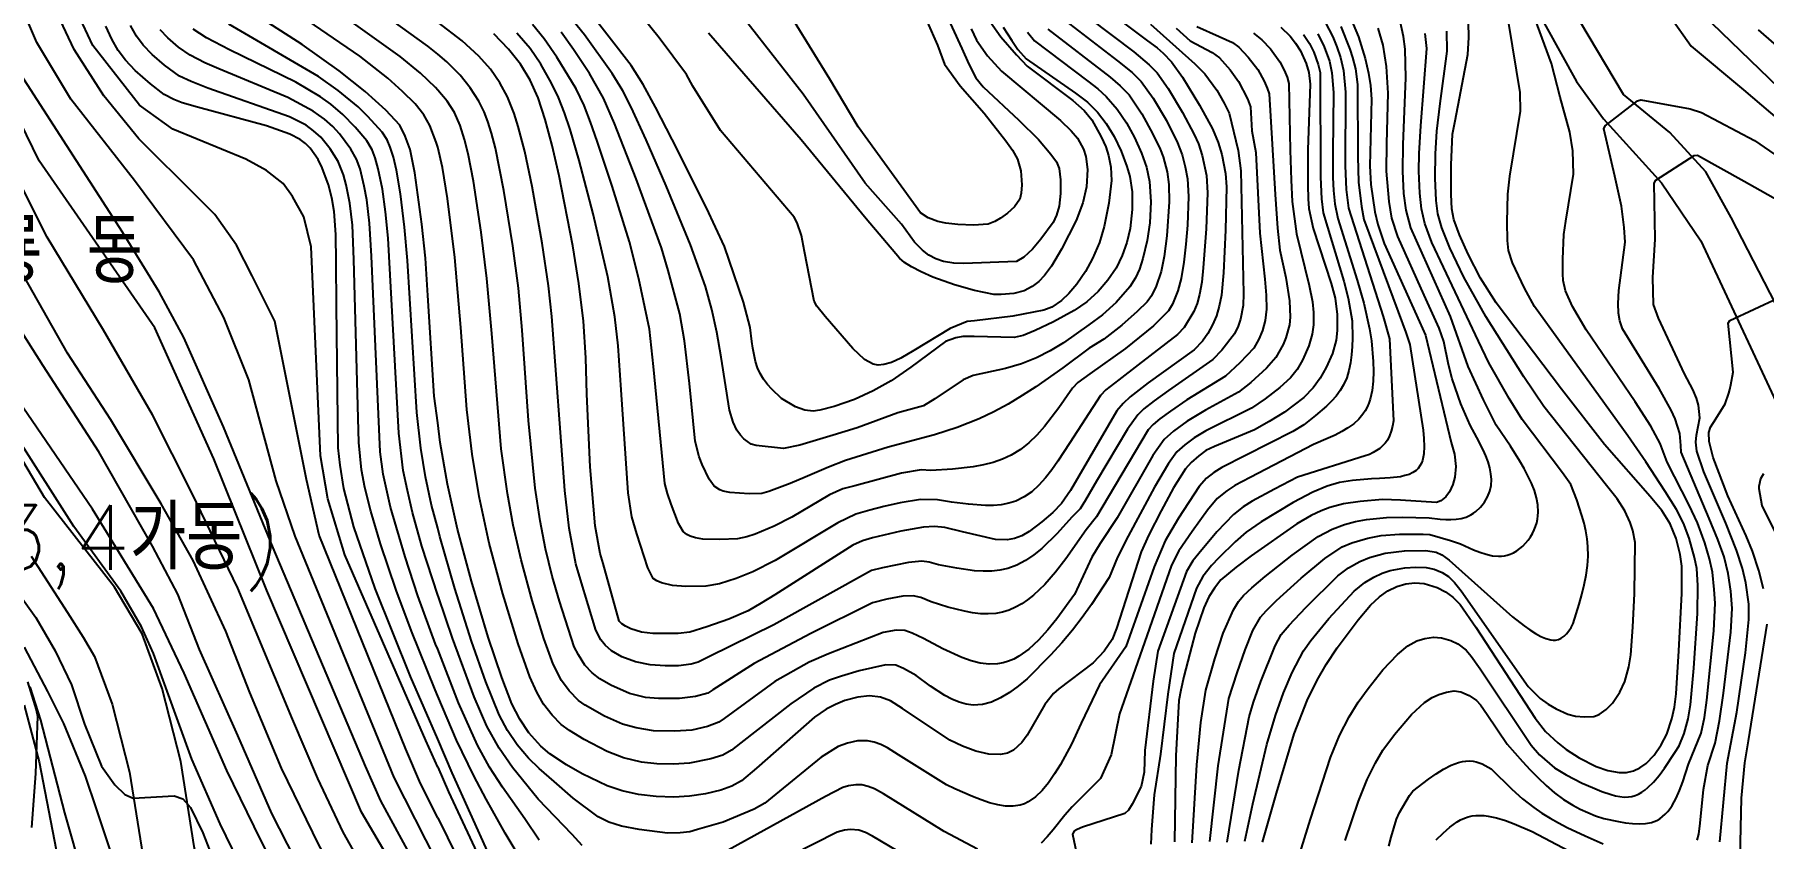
# Model space of a CAD drawing. Header units: feet. Extents: x 197796 to 199821, y 552499 to 555392.
# Drawn here: x 199066.7 to 199281.3, y 553771.7 to 553871.5 of the extents above; entities that cross this region are included whole.
import ezdxf

# ---------------------------------------------------------------- set-up
doc = ezdxf.new("R2010")
doc.units = ezdxf.units.FT
doc.header["$MEASUREMENT"] = 0
for name, color, linetype in [('AAC001', 7, 'CONTINUOUS'), ('ADA085', 1, 'CONTINUOUS'), ('CAA001', 7, 'CONTINUOUS'), ('CAA002', 30, 'CONTINUOUS'), ('ZC251', 7, 'CONTINUOUS'), ('ZC252', 7, 'CONTINUOUS')]:
    doc.layers.add(name, color=color, linetype=linetype)
doc.styles.add('NGSW', font='ROMANS.shx', dxfattribs={"bigfont": 'NGSW.shx'})

msp = doc.modelspace()

# ---------------------------------------------------------------- linework, layer by layer
at = {"layer": 'AAC001', "color": 255, "flags": 128}
msp.add_lwpolyline([(199065.78, 553791.1), (199066.87, 553787.63), (199067.03, 553786.84), (199066.77, 553779.7), (199066.27, 553773.02)], dxfattribs=at)
at = {"layer": 'ADA085', "color": 255}
for points in [[(199268.53, 553938.13), (199268.4, 553937.21), (199268.31, 553934.31), (199268.92, 553927.74), (199270.6, 553920.85), (199271.97, 553917.52), (199275.87, 553911.96), (199276.45, 553906.8), (199275.83, 553905.89), (199273.45, 553903.73), (199262.59, 553897.14), (199252.84, 553890.99), (199251.46, 553889.9), (199249.77, 553888.08), (199249.22, 553886.74), (199249.1, 553884.38), (199249.43, 553881.91), (199250.32, 553879.87), (199258.15, 553865.67), (199261.5, 553861.05), (199268.68, 553853.09), (199273.57, 553845.88), (199284.73, 553822.05)], [(199289.06, 553826.06), (199277.33, 553848.78), (199274.18, 553854.46), (199269.73, 553859.36), (199263.96, 553864.09), (199258.57, 553873.18)]]:
    msp.add_lwpolyline(points, dxfattribs=at)
at = {"layer": 'ADA085', "color": 255, "flags": 128}
for points in [[(199103.29, 553693.57), (199098.84, 553710.23), (199090.75, 553747.94), (199086.49, 553770.65), (199084.83, 553781.19), (199082.51, 553790.27), (199080.03, 553797.06), (199076.6, 553802.87), (199067.89, 553814), (199063.7, 553821.07)], [(199066.22, 553806.7), (199070.76, 553799.71), (199072.71, 553796.66), (199074.12, 553794.27), (199076.29, 553788.34), (199078.46, 553779.88), (199080.09, 553769.55), (199084.36, 553746.75), (199085.97, 553739.24), (199092.51, 553708.71), (199096.57, 553693.57)]]:
    msp.add_lwpolyline(points, dxfattribs=at)
at = {"layer": 'CAA001', "color": 255, "flags": 128}
for points, elevation in [([(199116.74, 553823.3), (199116.27, 553826.6), (199115.5, 553839.1), (199115.19, 553843.72), (199114.76, 553847.96), (199113.87, 553854.34), (199113.29, 553857.23), (199112.7, 553858.9), (199112, 553860.28), (199110.28, 553862.12), (199107.73, 553864.43), (199104.5, 553867.01), (199099.89, 553870.28), (199091.02, 553875.98)], 65), ([(199116.73, 553784), (199113.35, 553791.78), (199108.97, 553802.71), (199106.31, 553810.36), (199105.07, 553815.11), (199104.6, 553818.03), (199104.37, 553820.17), (199104.16, 553837.87), (199104.13, 553843.26), (199104.08, 553846.67), (199103.88, 553849.53), (199103.58, 553851.24), (199103.17, 553852.86), (199102.39, 553854.96), (199101.87, 553855.98), (199100.89, 553857.4), (199100.31, 553857.98), (199099.64, 553858.49), (199098.35, 553859.16), (199095.47, 553860.16), (199086.9, 553862.48), (199085.01, 553863.05), (199083.94, 553863.46), (199082.76, 553864.09), (199081.05, 553865.38), (199079.16, 553867.07), (199077.95, 553868.34), (199077.05, 553869.55), (199076.24, 553870.94), (199075.52, 553872.57)], 60), ([(199116.73, 553758.75), (199107.24, 553774.93), (199095.5, 553802.45), (199088.93, 553818.81), (199081.59, 553835.09), (199067.25, 553855.82), (199063.34, 553863.84)], 55), ([(199116.73, 553729.88), (199115.22, 553731.87), (199110.66, 553738.71), (199100.39, 553753.54), (199094.22, 553764.19), (199089.73, 553773.48), (199086.2, 553781.5), (199081.45, 553794.61), (199079.95, 553797.92), (199077.37, 553802.38), (199071.53, 553810.4), (199057.73, 553832.06)], 50)]:
    msp.add_lwpolyline(points, dxfattribs=dict(at, elevation=elevation))
at = {"layer": 'CAA001', "color": 255}
for points, elevation in [([(199198.51, 553875.49), (199204.88, 553870.75), (199206.06, 553869.86), (199206.82, 553869.22), (199207.86, 553868.15), (199209.21, 553866.23), (199211.32, 553862.75), (199212.94, 553859.8), (199213.65, 553858.12), (199214.11, 553856.61), (199214.55, 553854.24), (199214.69, 553852.6), (199214.56, 553847.2), (199214.29, 553841.92), (199214.05, 553839.16), (199213.78, 553837.79), (199213.42, 553836.58), (199212.94, 553835.45), (199212.37, 553834.4), (199211.69, 553833.42), (199210.67, 553832.37), (199204.96, 553828.25), (199202.7, 553826.53), (199201.84, 553825.7), (199201.06, 553824.78), (199195.32, 553814.88), (199194.17, 553813.26), (199193.12, 553812.15), (199191.75, 553810.97), (199190.15, 553809.79), (199189.24, 553809.25), (199188.35, 553808.9), (199187.44, 553808.74), (199185.99, 553808.8), (199181.88, 553809.76), (199179.7, 553810.28), (199178.41, 553810.42), (199177.04, 553810.33), (199174.23, 553809.81), (199170.73, 553809.01), (199169.47, 553808.63), (199168.26, 553808.07), (199158.59, 553801.93), (199156.91, 553800.86), (199155.26, 553799.92), (199152.88, 553798.9), (199150.15, 553797.94), (199148.03, 553797.28), (199146.59, 553797.09), (199143.42, 553797.12), (199142.02, 553797.29), (199140.69, 553797.71), (199140.03, 553798.01), (199139.58, 553798.3), (199139.27, 553798.65), (199137.27, 553805.8), (199136.89, 553807.06), (199136.29, 553810.47), (199135.64, 553817.81), (199135.25, 553826.83), (199135.1, 553831.34), (199134.81, 553835.92), (199134.26, 553840.59), (199133.51, 553845.26), (199131.8, 553853.95), (199130.94, 553857.73), (199130.07, 553860.98), (199129.18, 553863.65), (199128.19, 553865.87), (199127, 553867.84), (199125.52, 553869.72), (199123.68, 553871.6)], 70), ([(199186.94, 553872.44), (199188, 553870.79), (199188.78, 553869.67), (199189.8, 553868.51), (199195.91, 553864.25), (199197.41, 553863.14), (199198.64, 553861.88), (199199.73, 553860.46), (199200.73, 553858.85), (199201.61, 553857.05), (199202.31, 553855.14), (199202.66, 553853.87), (199202.97, 553851.99), (199202.96, 553849.78), (199202.7, 553847.44), (199202.3, 553845.7), (199201.73, 553844.08), (199200.96, 553842.5), (199199.95, 553840.99), (199198.72, 553839.58), (199197.32, 553838.32), (199195.76, 553837.24), (199193.2, 553835.85), (199190.93, 553834.75), (199189.42, 553834.15), (199188.29, 553833.9), (199183.33, 553833.99), (199181.95, 553833.99), (199181.07, 553833.85), (199179.79, 553833.38), (199175.46, 553830.2), (199173.02, 553828.52), (199170.81, 553827.26), (199168.47, 553826.18), (199165.97, 553825.32), (199164.17, 553824.85), (199163.35, 553824.75), (199162.31, 553824.84), (199161.17, 553825.29), (199159.41, 553826.29), (199158.21, 553827.45), (199157.66, 553828.06), (199157.18, 553828.7), (199156.78, 553829.4), (199156.45, 553830.13), (199156.2, 553830.91), (199156, 553831.72), (199155.84, 553832.55), (199155.72, 553833.4), (199155.54, 553835.13), (199154.71, 553838.26), (199152.33, 553845.21), (199150.1, 553849.98), (199145.84, 553858.48), (199143.77, 553862.52), (199142.24, 553865.33), (199140.73, 553867.67), (199135, 553875.1)], 75), ([(199221.43, 553872.44), (199222.57, 553871.32), (199223.26, 553870.45), (199223.86, 553869.5), (199224.57, 553867.92), (199224.88, 553866.81), (199225.06, 553865.35), (199224.79, 553857.21), (199224.76, 553852.8), (199224.81, 553851.13), (199224.89, 553849.89), (199225.44, 553847.44), (199227.67, 553840.58), (199228.15, 553838.77), (199228.43, 553836.76), (199228.41, 553834.74), (199228.29, 553833.54), (199227.82, 553831.89), (199227.06, 553830.16), (199226.31, 553828.84), (199225.45, 553827.64), (199224.29, 553826.45), (199221.86, 553824.62), (199219.99, 553823.43), (199218.15, 553822.4), (199213.17, 553820.33), (199212.1, 553819.84), (199211.23, 553819.2), (199210.28, 553818.37), (199209.57, 553817.56), (199208.11, 553815.21), (199206.57, 553812.36), (199205.02, 553809.35), (199204.09, 553807.25), (199201, 553797.73), (199200.46, 553796.38), (199199.47, 553794.9), (199198.13, 553793.47), (199193.87, 553790.24), (199193.18, 553789.65), (199192.13, 553788.28), (199189.91, 553784.46), (199189.25, 553783.55), (199188.24, 553782.62), (199187.47, 553782.24), (199186.62, 553782.07), (199185.16, 553782.14), (199183.54, 553782.51), (199181.91, 553783.11), (199180.32, 553783.86), (199174.46, 553787.8), (199172.97, 553788.74), (199171.72, 553789.21), (199170.36, 553789.36), (199168.9, 553789.2), (199167.28, 553788.77), (199166.13, 553788.31), (199164.98, 553787.73), (199163.53, 553786.73), (199156.31, 553780.36), (199154.45, 553778.8), (199153.24, 553778.13), (199151.89, 553777.64), (199149.96, 553777.2), (199147.99, 553776.89), (199146.04, 553776.79), (199143.86, 553776.86), (199141.65, 553777.1), (199139.62, 553777.55), (199137.78, 553778.18), (199134.65, 553779.68), (199132.71, 553780.78), (199130.63, 553782.18), (199129.52, 553783.13), (199128.03, 553784.79), (199126.92, 553786.47), (199125.94, 553788.38), (199124.67, 553791.63), (199123.01, 553796.65), (199120.9, 553803.62), (199119.19, 553810.07), (199117.96, 553815.65), (199117.04, 553820.85), (199116.74, 553823.3)], 65), ([(199230.06, 553873.59), (199231.08, 553871.22), (199231.88, 553868.53), (199232.3, 553866.72), (199232.56, 553865.18), (199232.7, 553863.48), (199232.47, 553855.23), (199232.6, 553852.9), (199233.11, 553849.5), (199233.46, 553847.91), (199234.24, 553845.58), (199238.64, 553835.84), (199239.39, 553834.16), (199242.57, 553820.84), (199242.97, 553819.39), (199243.16, 553817.87), (199243.02, 553816.55), (199242.77, 553815.61), (199242.36, 553814.7), (199241.9, 553814.08), (199241.28, 553813.59), (199240.77, 553813.37), (199236.28, 553813.69), (199234.04, 553813.75), (199231.26, 553813.53), (199229.19, 553813.2), (199227.5, 553812.75), (199226.41, 553812.35), (199225.19, 553811.78), (199223.39, 553810.74), (199217.75, 553806.77), (199215.89, 553805.37), (199213.98, 553803.76), (199213.18, 553802.76), (199212.5, 553801.65), (199211.86, 553800.3), (199210.8, 553797.14), (199209.87, 553793.69), (199209.38, 553791.75), (199208.99, 553790.07), (199208.74, 553788.79), (199208.4, 553781.91), (199208.22, 553771.22)], 60), ([(199219.14, 553771.19), (199220.9, 553777.29), (199223.08, 553784.66), (199224.68, 553788.79), (199225.92, 553791.32), (199227.05, 553793.28), (199228.4, 553795.35), (199231.01, 553798.82), (199232.54, 553800.62), (199233.66, 553801.66), (199234.72, 553802.41), (199235.81, 553802.94), (199236.93, 553803.27), (199238.07, 553803.4), (199239.2, 553803.31), (199240.83, 553802.82), (199241.85, 553802.29), (199242.79, 553801.61), (199243.68, 553800.72), (199245.63, 553797.88), (199253, 553786.58), (199254.29, 553784.95), (199255.81, 553783.54), (199256.87, 553782.71), (199258.48, 553781.66), (199260.57, 553780.6), (199262.04, 553780.09), (199263.44, 553779.83), (199264.34, 553779.84), (199265.2, 553780.03), (199266.02, 553780.42), (199266.78, 553780.96), (199267.8, 553782.01), (199268.66, 553783.26), (199269.35, 553784.62), (199269.99, 553786.5), (199270.31, 553787.95), (199270.51, 553789.61), (199270.86, 553794.96), (199271.21, 553802.09), (199271.22, 553805.49), (199271.01, 553806.92), (199270.5, 553808.9), (199269.75, 553810.75), (199268.74, 553812.39), (199267.28, 553814.13), (199261.6, 553820.6), (199256.28, 553827.46), (199248.17, 553838.2), (199246.21, 553841.25), (199244.69, 553844.23), (199243.59, 553846.63), (199242.9, 553848.55), (199242.64, 553849.88), (199242.57, 553851.66), (199242.58, 553855.33), (199242.73, 553859.15), (199243.05, 553860.81), (199244.64, 553869.05), (199244.78, 553871.17), (199244.71, 553873.03)], 55), ([(199280.68, 553872.1), (199286.2, 553867.3)], 55), ([(199281.35, 553802.68), (199280.78, 553804.94), (199280, 553807.36), (199279.19, 553809.23), (199276.93, 553814.23), (199275.12, 553818.96), (199274.6, 553820.96), (199274.58, 553822.07), (199274.79, 553822.74), (199275.43, 553823.79), (199276.58, 553825.63), (199277.06, 553826.95), (199277.17, 553827.43), (199277.31, 553828.01), (199277.58, 553829.57), (199276.98, 553835.66), (199277.18, 553836.01), (199283.21, 553838.82)], 50), ([(199278.44, 553769.31), (199278.64, 553776.67), (199279.05, 553781.06), (199279.48, 553783.78), (199281.81, 553798.29)], 50), ([(199123.06, 553769.71), (199118.53, 553779.8), (199116.73, 553784)], 60)]:
    msp.add_lwpolyline(points, dxfattribs=dict(at, elevation=elevation))
at = {"layer": 'CAA002', "color": 255, "flags": 128}
for points, elevation in [([(199116.73, 553768.57), (199116.57, 553768.86), (199111.3, 553779.21), (199099.04, 553809.2), (199096.65, 553816.09), (199093.27, 553828.61), (199090.17, 553836.35), (199086.38, 553843.52), (199079.06, 553853.37), (199071.18, 553863.5), (199066.96, 553870.53), (199064.56, 553876.15), (199062.39, 553883.18), (199060.51, 553892.61), (199059.08, 553900.26), (199058.54, 553903.49), (199057.68, 553905.75), (199054.88, 553910.49), (199045.91, 553926.09), (199041.43, 553933.91), (199039.22, 553938.15)], 57), ([(199116.73, 553774.22), (199114.59, 553778.46), (199112.75, 553782.74), (199101.99, 553809.34), (199100.45, 553816.23), (199096.51, 553835.93), (199093.69, 553841.55), (199091.72, 553845.35), (199089.05, 553849.15), (199086.94, 553851.26), (199079.62, 553858.57), (199075.26, 553863.92), (199071.6, 553869.68), (199069.49, 553874.04), (199066.82, 553880.8), (199065.7, 553884.6), (199064.32, 553890.24), (199061.55, 553902.09), (199060.8, 553905.43), (199059.6, 553908.37), (199049.34, 553924.71), (199042.39, 553938.15)], 58), ([(199116.73, 553780.49), (199115.24, 553783.81), (199105.19, 553806.9), (199103.1, 553813.86), (199102.17, 553819.19), (199101.01, 553845.15), (199100.08, 553848.86), (199098.69, 553851.41), (199097.53, 553853.03), (199095.45, 553854.65), (199092.9, 553856.04), (199083.85, 553859.75), (199079.68, 553862.76), (199073.88, 553870.18), (199072.03, 553874.12), (199071.1, 553878.06), (199068.44, 553890.79), (199064.25, 553903.7), (199062.31, 553910.06), (199060.69, 553913.39), (199052.29, 553925.56), (199050.55, 553929.01), (199045.62, 553938.15)], 59), ([(199116.74, 553857.51), (199116.52, 553858.15), (199115.75, 553860.22), (199115.01, 553861.53), (199113.91, 553862.91), (199112.37, 553864.45), (199110.51, 553866.09), (199107.04, 553868.82), (199094.9, 553877.2), (199092.69, 553878.71), (199091.87, 553879.34), (199090.92, 553880.42), (199090.3, 553881.42), (199089.52, 553882.94), (199088.1, 553886.74), (199084.5, 553898.04), (199083.14, 553902.22), (199081.42, 553906.69), (199080.44, 553909.07), (199072.73, 553922.49), (199068.84, 553929.63), (199065.68, 553935.87), (199064.62, 553938.15)], 66), ([(199116.74, 553864.63), (199116.44, 553864.93), (199114.6, 553866.71), (199112.05, 553868.8), (199098.43, 553878.56), (199096.1, 553880.22), (199094.81, 553881.19), (199094.05, 553881.96), (199093.26, 553883.09), (199092.43, 553884.53), (199087.39, 553899.08), (199085.99, 553903.05), (199084.14, 553907.34), (199082.22, 553911.41), (199075.13, 553923.74), (199071.81, 553929.88), (199069.99, 553933.46), (199067.84, 553938.09), (199067.81, 553938.15)], 67), ([(199116.74, 553869.07), (199115.51, 553870.08), (199100.72, 553880.75), (199098.69, 553882.26), (199097.57, 553883.16), (199096.35, 553884.51), (199095.5, 553885.86), (199094.43, 553888.2), (199089.41, 553902.39), (199088.11, 553905.5), (199084.34, 553912.85), (199077.35, 553925.39), (199074.27, 553931.12), (199072.46, 553934.76), (199070.96, 553938.15)], 68), ([(199116.73, 553789.34), (199116.41, 553790.13), (199113.48, 553797.42), (199111.57, 553802.48), (199109.63, 553808.25), (199108.42, 553812.29), (199107.69, 553815.26), (199107.27, 553817.45), (199106.93, 553820.84), (199106.32, 553843.57), (199106.13, 553847.83), (199105.82, 553850.58), (199105.37, 553852.84), (199105.02, 553854.11), (199104.37, 553855.75), (199103.38, 553857.33), (199102.21, 553858.76), (199101.32, 553859.58), (199100.39, 553860.25), (199098.33, 553861.29), (199088.19, 553864.88), (199086.09, 553865.67), (199084.64, 553866.37), (199082.78, 553867.71), (199081.25, 553869.06), (199080.14, 553870.21), (199079.32, 553871.3), (199078.57, 553872.66)], 61), ([(199116.73, 553795.17), (199116.44, 553795.79), (199114.26, 553801.81), (199112.67, 553806.63), (199110.88, 553812.8), (199109.95, 553816.92), (199109.59, 553819.69), (199108.51, 553844), (199108.26, 553848.07), (199107.91, 553850.97), (199107.61, 553852.67), (199107.09, 553854.84), (199106.66, 553856.03), (199105.94, 553857.29), (199104.51, 553859.18), (199103.69, 553860.1), (199102.68, 553861.02), (199101.25, 553862.02), (199098.11, 553863.71), (199089.53, 553867.25), (199087.79, 553868.02), (199085.97, 553868.97), (199084.55, 553869.97), (199083.23, 553871.11), (199082.28, 553872.1)], 62), ([(199116.74, 553801.89), (199114.77, 553807.98), (199113.6, 553812.14), (199112.96, 553814.88), (199112.45, 553817.36), (199111.89, 553821.99), (199110.84, 553841.69), (199110.57, 553846.21), (199110.26, 553849.49), (199109.85, 553852.3), (199109.34, 553854.85), (199108.97, 553856.2), (199108.6, 553857.19), (199107.94, 553858.33), (199106.49, 553860.02), (199104.95, 553861.6), (199103.44, 553862.89), (199102.17, 553863.8), (199099.12, 553865.61), (199090.87, 553869.62), (199088, 553871.11), (199086.35, 553872.2)], 63), ([(199116.74, 553810.2), (199115.96, 553813.06), (199115.2, 553816.58), (199114.62, 553820.13), (199114.12, 553824.58), (199112.96, 553843.46), (199112.62, 553847.6), (199112.09, 553851.74), (199111.59, 553854.66), (199111.22, 553856.3), (199110.84, 553857.53), (199110.44, 553858.46), (199109.82, 553859.4), (199108.06, 553861.34), (199106.84, 553862.53), (199104.38, 553864.58), (199101.92, 553866.32), (199090.79, 553872.8)], 64), ([(199116.73, 553763.5), (199116.09, 553764.54), (199109.68, 553776.31), (199107.77, 553780.61), (199096.3, 553807.74), (199090.13, 553822.79), (199085.21, 553833.88), (199082.15, 553839.55), (199077.57, 553846.95), (199064.95, 553866.56)], 56), ([(199116.73, 553752.9), (199115.61, 553754.59), (199112.77, 553758.91), (199109.21, 553764.94), (199104.97, 553772.43), (199101.82, 553779.08), (199098.7, 553786.47), (199091.91, 553802.76), (199086.2, 553814.6), (199081.31, 553824.27), (199075.22, 553834.79), (199068.23, 553846.34), (199064.6, 553853.6)], 54), ([(199116.73, 553741.35), (199110.18, 553750.84), (199105.49, 553758.13), (199099.04, 553769.09), (199096.12, 553774.75), (199091.91, 553784.43), (199087.15, 553795.12), (199084.44, 553802), (199081.31, 553807.98), (199074.66, 553819.69), (199067.73, 553830.38), (199059.72, 553842.99)], 52), ([(199116.73, 553747.15), (199114.6, 553750.15), (199109.97, 553757.16), (199106.33, 553763.23), (199102.01, 553770.76), (199097.34, 553780.36), (199093.4, 553789.78), (199090.41, 553797.41), (199086.34, 553806.2), (199082.4, 553813.2), (199076.15, 553823.64), (199070.75, 553831.95), (199065.25, 553841.65)], 53), ([(199116.73, 553735.47), (199115.58, 553737.25), (199106.7, 553750.33), (199100.88, 553759.38), (199094.76, 553771.44), (199090.55, 553780.1), (199085.25, 553792.19), (199081.45, 553800.21), (199073.84, 553812.56), (199063.52, 553827.71)], 51), ([(199061.52, 553806.49), (199066.81, 553799.1), (199069.21, 553794.95), (199071.23, 553790.72), (199072.86, 553785.85), (199074.98, 553780.63), (199076.61, 553778.29), (199077.86, 553777.11), (199078.92, 553776.66), (199084.01, 553776.93), (199085.07, 553776.57), (199086.03, 553775.49), (199087.57, 553772.34), (199091.61, 553761.89), (199094.11, 553756.57), (199101.59, 553744.84), (199110.54, 553729.49), (199112.46, 553726.31), (199116.73, 553720.83)], 49), ([(199065.37, 553795.4), (199068.25, 553789.91), (199070.27, 553785.94), (199072.96, 553779.37), (199074.31, 553775.31), (199076.61, 553768.38), (199078.54, 553763.06), (199081.69, 553754.1), (199082.23, 553752.89), (199082.74, 553752.22), (199083.48, 553751.89), (199086.92, 553752.37), (199088.3, 553752.57), (199089.32, 553752.5), (199090.22, 553752.14), (199091.13, 553751.36), (199100.86, 553735.09), (199104.5, 553729.13), (199107.81, 553723.9), (199115.02, 553714.22), (199116.73, 553711.88)], 48), ([(199066.06, 553790.5), (199067.41, 553786.36), (199070.39, 553774.82), (199072.67, 553766.84)], 47), ([(199065.39, 553788.19), (199067.22, 553781.17), (199070.3, 553765.3)], 46)]:
    msp.add_lwpolyline(points, dxfattribs=dict(at, elevation=elevation))
at = {"layer": 'CAA002', "color": 255}
for points, elevation in [([(199185.35, 553873.04), (199186.67, 553871.25), (199188.59, 553869.01), (199189.94, 553867.61), (199195.6, 553863.32), (199197.01, 553862.1), (199197.94, 553860.92), (199199.13, 553858.83), (199199.69, 553857.59), (199200.04, 553856.49), (199200.32, 553855.03), (199200.39, 553853.38), (199200.07, 553850.58), (199199.49, 553847.69), (199198.89, 553845.7), (199198.04, 553843.68), (199197.15, 553842.07), (199196.09, 553840.52), (199195.11, 553839.34), (199194.2, 553838.5), (199192.97, 553837.65), (199191.98, 553837.28), (199188.13, 553836.54), (199183.4, 553835.96), (199182.48, 553835.87), (199180.36, 553835.02), (199175.84, 553832.27), (199174.23, 553831.3), (199173.06, 553830.78), (199172.14, 553830.52), (199171.41, 553830.46), (199170.81, 553830.56), (199169.73, 553831.16), (199168.28, 553832.52), (199164.84, 553836.48), (199163.81, 553837.79), (199163.46, 553838.4), (199162.29, 553844.55), (199161.9, 553846.54), (199161.36, 553848.12), (199160.99, 553848.85), (199151.82, 553859.62), (199148.41, 553865.1), (199147.6, 553866.54), (199144.23, 553871.11), (199134.96, 553882.67)], 76), ([(199176.56, 553881.26), (199181.8, 553869.78), (199182.67, 553867.85), (199183.56, 553866.15), (199184.46, 553865.01), (199188.88, 553860.9), (199191.31, 553858.47), (199192.88, 553856.68), (199193.55, 553855.69), (199193.9, 553854.86), (199194.08, 553853.46), (199194.07, 553851.79), (199193.89, 553850.2), (199193.57, 553849.08), (199193.14, 553848.19), (199191.61, 553846.1), (199190.57, 553844.84), (199189.49, 553843.87), (199188.61, 553843.32), (199182.06, 553843.08), (199180.82, 553843.1), (199179.52, 553843.32), (199178.59, 553843.64), (199177.73, 553844.13), (199176.94, 553844.74), (199175.95, 553845.73), (199174.31, 553847.95), (199169.81, 553853.04), (199162.11, 553864.12), (199151.53, 553877.64)], 78), ([(199189.97, 553871.82), (199190.82, 553870.73), (199197.46, 553865.72), (199198.69, 553864.77), (199199.73, 553863.84), (199201.11, 553862.27), (199202.26, 553860.57), (199203.26, 553858.74), (199204.13, 553856.78), (199204.75, 553855.04), (199205.12, 553853.27), (199205.26, 553850.75), (199205.14, 553848.14), (199204.82, 553845.92), (199204.28, 553843.68), (199203.86, 553842.37), (199203.38, 553841.29), (199202.69, 553840.16), (199200.98, 553838.25), (199199.29, 553836.71), (199197.59, 553835.44), (199194.42, 553833.22), (199192.78, 553832.23), (199191.08, 553831.36), (199189.2, 553830.63), (199187.24, 553830.05), (199183.22, 553829.15), (199181.96, 553828.61), (199178.45, 553826.26), (199177.05, 553825.41), (199173.85, 553824.54), (199168.83, 553822.68), (199165.85, 553821.77), (199161.7, 553820.5), (199159.66, 553820.08), (199156.27, 553820.48), (199155.64, 553820.62), (199154.74, 553821.28), (199154.32, 553821.74), (199153.86, 553822.39), (199153.4, 553823.37), (199152.96, 553824.86), (199151.92, 553831.44), (199151.39, 553834.53), (199150.78, 553837.36), (199149.96, 553840.22), (199148.1, 553845.41), (199145.09, 553852.73), (199142.61, 553858.44), (199140.75, 553862.48), (199139.71, 553864.51), (199138.38, 553866.69), (199134.95, 553871.49), (199128.82, 553879.05)], 74), ([(199174.94, 553878.94), (199178.8, 553870.21), (199179.66, 553867.85), (199181.59, 553865.14), (199184.59, 553861.76), (199187.26, 553858.32), (199188.12, 553857.17), (199188.73, 553856.04), (199189.13, 553854.58), (199189.26, 553852.87), (199189.18, 553851.8), (199189.02, 553851.05), (199188.33, 553850.11), (199187.49, 553849.35), (199186.6, 553848.71), (199185.89, 553848.29), (199185.06, 553847.98), (199183.27, 553847.86), (199181.33, 553847.91), (199179.82, 553848.08), (199178.84, 553848.29), (199177.61, 553848.75), (199176.67, 553849.36), (199168.94, 553860.04), (199165.4, 553865.99), (199161.03, 553873.12)], 79), ([(199212.59, 553771.29), (199213.62, 553780.68), (199214.96, 553789.02), (199215.99, 553792.24), (199217, 553795.09), (199217.96, 553797.48), (199218.9, 553799.15), (199219.59, 553799.94), (199220.88, 553801.19), (199223.93, 553803.98), (199226.87, 553806.44), (199229.04, 553807.89), (199230.22, 553808.39), (199232.23, 553808.96), (199233.86, 553809.27), (199236.15, 553809.47), (199239.09, 553809.47), (199239.94, 553809.39), (199242.48, 553808.66), (199243.73, 553808.24), (199245.33, 553807.52), (199246.13, 553807.2), (199246.91, 553806.95), (199247.69, 553806.78), (199248.44, 553806.71), (199248.81, 553806.72), (199249.18, 553806.76), (199249.54, 553806.83), (199249.89, 553806.95), (199250.31, 553807.13), (199250.71, 553807.37), (199251.1, 553807.65), (199251.46, 553807.98), (199251.8, 553808.33), (199252.12, 553808.72), (199252.41, 553809.12), (199252.66, 553809.55), (199252.88, 553809.98), (199253.06, 553810.42), (199253.19, 553810.86), (199253.29, 553811.3), (199253.35, 553811.74), (199253.38, 553812.19), (199253.33, 553813.08), (199253.17, 553813.98), (199252.9, 553814.89), (199252.54, 553815.79), (199252.11, 553816.7), (199251.62, 553817.62), (199251.08, 553818.53), (199249.94, 553820.37), (199248.15, 553823), (199246.59, 553826.16), (199244.67, 553830.3), (199242.47, 553836.5), (199237.58, 553847.49), (199237, 553849.71), (199236.71, 553851.77), (199236.55, 553854.56), (199236.6, 553857.86), (199236.96, 553866.16), (199236.88, 553869.71), (199236.65, 553871.28), (199235.46, 553876.82)], 58), ([(199229.42, 553771.4), (199231.06, 553776.26), (199232.13, 553778.98), (199233.17, 553781.06), (199234.08, 553782.6), (199235.55, 553784.56), (199237.65, 553787.04), (199239.26, 553788.53), (199240.21, 553789.17), (199241.02, 553789.54), (199241.99, 553789.84), (199242.95, 553790), (199243.76, 553789.87), (199244.8, 553789.42), (199245.72, 553788.78), (199246.22, 553788.23), (199247.05, 553787.03), (199249.54, 553783.38), (199251.41, 553781.22), (199252.37, 553780.17), (199253.36, 553779.16), (199254.37, 553778.21), (199255.42, 553777.31), (199256.52, 553776.5), (199257.68, 553775.77), (199258.59, 553775.29), (199259.54, 553774.86), (199260.51, 553774.47), (199261.51, 553774.13), (199263.34, 553773.75), (199264.23, 553773.6), (199265.09, 553773.5), (199265.92, 553773.47), (199266.71, 553773.51), (199267.44, 553773.65), (199267.78, 553773.75), (199268.11, 553773.89), (199268.49, 553774.1), (199268.83, 553774.36), (199269.16, 553774.65), (199269.47, 553774.99), (199269.75, 553775.36), (199270.02, 553775.76), (199270.51, 553776.64), (199270.94, 553777.62), (199271.34, 553778.67), (199272.06, 553780.89), (199273.6, 553784.74), (199274.02, 553786.68), (199274.33, 553788.83), (199275.19, 553797.43), (199275.35, 553800.89), (199275.25, 553802.56), (199275.03, 553804.73), (199274.67, 553806.39), (199274.06, 553808.36), (199273.15, 553810.87), (199272.11, 553813.07), (199269.4, 553818.4), (199268.54, 553820.71), (199267.35, 553822.88), (199265.43, 553825.91), (199259.33, 553834.85), (199257.63, 553837.74), (199256.76, 553839.69), (199256.46, 553840.95), (199256.43, 553841.78), (199256.45, 553843.62), (199256.57, 553846.66), (199256.83, 553848.33), (199257.78, 553854.18), (199257.67, 553857.09), (199257.31, 553859.38), (199256.1, 553863.73), (199255.04, 553867.91), (199252.13, 553875.85)], 53), ([(199269.68, 553873.87), (199272.39, 553870.07), (199278.88, 553864.66), (199288.09, 553856.8)], 53), ([(199205.22, 553872.82), (199210.75, 553867.87), (199211.97, 553866.63), (199213.48, 553864.61), (199214.4, 553863.01), (199215, 553861.77), (199216.12, 553857.11), (199216.46, 553854.6), (199216.8, 553839.37), (199216.75, 553837.84), (199216.43, 553836.18), (199216.13, 553835.3), (199215.68, 553834.34), (199214.09, 553832.3), (199212.99, 553831.14), (199207.49, 553827.29), (199205.68, 553826), (199204.42, 553825.03), (199203.68, 553824.29), (199202.37, 553822.5), (199198.54, 553816.02), (199197.17, 553813.68), (199196.49, 553812.61), (199195.47, 553811.56), (199193.63, 553809.53), (199191.73, 553807.68), (199190.74, 553806.87), (199189.71, 553806.17), (199188.65, 553805.61), (199187.53, 553805.19), (199186.54, 553804.97), (199185.52, 553804.86), (199184.46, 553804.85), (199183.38, 553804.91), (199181.17, 553805.21), (199178.91, 553805.64), (199177.77, 553805.97), (199176.86, 553806.08), (199175.17, 553805.95), (199171.94, 553805.28), (199170.61, 553804.93), (199158.45, 553798.19), (199150.46, 553794.25), (199149.05, 553793.55), (199148.18, 553793.29), (199146.62, 553793.09), (199144.96, 553793.08), (199143.09, 553793.22), (199141.27, 553793.59), (199139.59, 553794.22), (199138.32, 553794.96), (199137.51, 553795.67), (199136.97, 553796.32), (199136.34, 553797.52), (199134.44, 553803.84), (199133.89, 553805.77), (199133.05, 553810.19), (199132.49, 553814.88), (199130.88, 553836.5), (199130.49, 553840.3), (199129.71, 553845.59), (199128.44, 553852.65), (199127.53, 553856.98), (199126.73, 553860.08), (199126.21, 553861.73), (199125.38, 553863.8), (199124.45, 553865.53), (199123.26, 553867.21), (199121.81, 553868.84), (199119.75, 553870.72), (199116.74, 553873.06)], 69), ([(199210.99, 553872.54), (199213.75, 553871.28), (199215.4, 553870.52), (199216.21, 553869.95), (199217.38, 553868.73), (199218.57, 553867.16), (199219.35, 553865.74), (199219.74, 553864.87), (199219.99, 553864.15), (199220.72, 553851.67), (199220.99, 553847.47), (199221.31, 553844.72), (199222.03, 553841.33), (199222.5, 553838.44), (199222.56, 553836.39), (199222.49, 553835.45), (199222.05, 553833.84), (199221.72, 553833.03), (199220.78, 553831.41), (199219.63, 553830.06), (199217.69, 553828.29), (199216.17, 553827.1), (199212.05, 553824.85), (199209.8, 553823.49), (199208.08, 553822.26), (199206.92, 553821.22), (199205.54, 553819.21), (199201.1, 553811.46), (199198.99, 553808.28), (199197.96, 553806.58), (199195.81, 553801.96), (199193.6, 553798.95), (199192.47, 553797.55), (199191.31, 553796.28), (199190.12, 553795.18), (199188.89, 553794.29), (199188.25, 553793.94), (199187.6, 553793.66), (199186.93, 553793.45), (199186.25, 553793.33), (199185.19, 553793.29), (199184.09, 553793.43), (199182.96, 553793.71), (199181.81, 553794.12), (199179.45, 553795.2), (199177.05, 553796.47), (199175.64, 553797.17), (199174.71, 553797.47), (199173.64, 553797.53), (199172.05, 553797.23), (199165.24, 553794.6), (199162.86, 553793.56), (199158.6, 553791.16), (199152.28, 553786.53), (199151.65, 553786.08), (199150.23, 553785.57), (199148.27, 553785.12), (199146.16, 553784.98), (199143.5, 553785.02), (199141.35, 553785.38), (199139.66, 553785.86), (199137.42, 553786.85), (199135.03, 553788.21), (199134.21, 553788.78), (199133.03, 553790), (199132.11, 553791.28), (199131.07, 553793.3), (199129.89, 553796.51), (199128.46, 553801.2), (199127.08, 553806.25), (199126.09, 553810.57), (199125.37, 553814.5), (199124.6, 553820.07), (199123.44, 553834.39), (199122.82, 553841.21), (199122.13, 553846.97), (199121.15, 553853.31), (199120.5, 553856.69), (199120.07, 553858.48), (199119.51, 553860.23), (199118.79, 553861.83), (199117.89, 553863.26), (199116.74, 553864.63)], 67), ([(199208.41, 553872.32), (199210.17, 553870.75), (199212.9, 553869.28), (199213.81, 553868.64), (199215.11, 553867.12), (199216.15, 553865.7), (199217.29, 553863.52), (199217.65, 553862.54), (199217.83, 553859.57), (199218.31, 553856.88), (199218.82, 553846.84), (199219.42, 553841.14), (199219.61, 553839.16), (199219.63, 553837.42), (199219.46, 553835.98), (199219.13, 553834.75), (199218.69, 553833.69), (199218.05, 553832.56), (199216.34, 553830.74), (199214.57, 553829.1), (199209.76, 553826.14), (199207.7, 553824.74), (199206.41, 553823.76), (199205.57, 553823.06), (199204.95, 553822.42), (199199.99, 553814.06), (199198.55, 553811.61), (199197.25, 553809.99), (199194.73, 553806.4), (199193.44, 553804.72), (199192.1, 553803.2), (199190.7, 553801.88), (199189.98, 553801.31), (199189.24, 553800.81), (199188.47, 553800.38), (199187.68, 553800.03), (199186.86, 553799.77), (199186.02, 553799.61), (199185.09, 553799.54), (199184.13, 553799.57), (199183.14, 553799.69), (199182.13, 553799.87), (199180.07, 553800.4), (199177.98, 553801.05), (199176.71, 553801.57), (199175.78, 553801.77), (199174.5, 553801.73), (199172.48, 553801.36), (199170.72, 553800.9), (199163.07, 553797.11), (199156.02, 553793.37), (199150.87, 553790.12), (199150.25, 553789.71), (199148.73, 553789.29), (199146.73, 553789.04), (199144.13, 553789.02), (199142.53, 553789.18), (199140.54, 553789.66), (199138.22, 553790.69), (199136.87, 553791.47), (199135.91, 553792.22), (199135.01, 553793.17), (199134.19, 553794.45), (199133.67, 553795.46), (199131.85, 553801.13), (199130.93, 553804.24), (199130.1, 553807.63), (199129.44, 553811.09), (199128.84, 553815.16), (199127.99, 553823.57), (199127.22, 553834.79), (199126.76, 553840.01), (199126.07, 553845.26), (199124.93, 553852.16), (199123.88, 553857.39), (199123.4, 553859.28), (199122.95, 553860.72), (199122.49, 553861.94), (199121.83, 553863.26), (199120.76, 553864.92), (199119.53, 553866.46), (199117.86, 553868.12), (199116.74, 553869.07)], 68), ([(199218.02, 553871.71), (199219.07, 553870.85), (199220.15, 553869.73), (199221.31, 553868.12), (199221.83, 553867.11), (199222.2, 553866.22), (199222.43, 553865.45), (199222.59, 553857.17), (199222.72, 553853.41), (199222.84, 553850.8), (199223.38, 553846.76), (199224.94, 553840.33), (199225.34, 553838.33), (199225.47, 553837.01), (199225.47, 553835.46), (199225.33, 553834.29), (199224.91, 553832.86), (199224.11, 553831.06), (199223.44, 553829.92), (199222.63, 553828.89), (199221.3, 553827.68), (199219.47, 553826.26), (199217.77, 553825.1), (199212.1, 553822.28), (199210.65, 553821.44), (199209.5, 553820.57), (199208.51, 553819.67), (199207.48, 553818.24), (199205.75, 553815.31), (199202.45, 553809.19), (199201.13, 553806.6), (199200.11, 553804.07), (199197.92, 553800.73), (199196.77, 553799.1), (199195.56, 553797.52), (199194.23, 553795.95), (199192.83, 553794.43), (199189.92, 553791.49), (199188.82, 553790.58), (199187.71, 553789.78), (199186.6, 553789.11), (199185.48, 553788.6), (199184.36, 553788.29), (199183.23, 553788.21), (199182.35, 553788.32), (199181.47, 553788.57), (199180.58, 553788.94), (199179.69, 553789.41), (199177.91, 553790.57), (199176.12, 553791.88), (199174.58, 553792.78), (199173.63, 553793.17), (199172.36, 553793.22), (199169.05, 553792.48), (199166.85, 553791.82), (199165.37, 553791.32), (199163.41, 553790.31), (199160.57, 553788.37), (199154.38, 553783.52), (199153.2, 553782.62), (199152.15, 553781.98), (199150.63, 553781.52), (199147.98, 553781.02), (199145.99, 553780.87), (199143.94, 553780.93), (199142.05, 553781.13), (199139.79, 553781.66), (199137.75, 553782.44), (199134.93, 553783.93), (199133.07, 553785.06), (199132.05, 553785.81), (199130.94, 553786.95), (199129.88, 553788.32), (199129.02, 553789.81), (199128.17, 553791.73), (199126.72, 553795.83), (199124.8, 553802.02), (199123.12, 553808.33), (199121.88, 553814.14), (199120.99, 553819.4), (199120.32, 553824.94), (199119.58, 553835.11), (199118.84, 553843.84), (199117.92, 553851.17), (199117.3, 553855), (199116.74, 553857.51)], 66), ([(199197.61, 553873.56), (199203.18, 553869.37), (199205.09, 553867.75), (199206.05, 553866.75), (199207.45, 553864.8), (199209.22, 553861.83), (199210.66, 553859.12), (199211.19, 553857.96), (199211.67, 553856.5), (199212.18, 553853.99), (199212.3, 553851.87), (199212.15, 553847.37), (199211.78, 553842.52), (199211.61, 553840.74), (199211.34, 553839.22), (199211.02, 553838.1), (199210.63, 553837.11), (199209.42, 553835.14), (199208.6, 553834.24), (199203.72, 553830.47), (199201.3, 553828.62), (199199.7, 553827.37), (199199.02, 553826.66), (199195.21, 553820.78), (199193.74, 553818.52), (199192.98, 553817.45), (199192.19, 553816.44), (199191.36, 553815.53), (199190.48, 553814.73), (199189.54, 553814.07), (199188.52, 553813.57), (199187.64, 553813.29), (199186.71, 553813.11), (199185.74, 553813.03), (199184.73, 553813.02), (199182.65, 553813.17), (199180.51, 553813.44), (199178.79, 553813.7), (199176.67, 553813.76), (199174.16, 553813.36), (199172.13, 553812.88), (199170.39, 553812.43), (199168.64, 553811.94), (199166.4, 553810.86), (199158.64, 553806.19), (199155.85, 553804.76), (199153.8, 553803.93), (199151.72, 553803.3), (199150.02, 553803.01), (199147.53, 553802.95), (199145.89, 553803.06), (199144.53, 553803.41), (199143.93, 553803.67), (199143.49, 553803.96), (199142.81, 553805.28), (199141.43, 553809.49), (199140.84, 553811.61), (199140.38, 553814.57), (199139.49, 553827.38), (199139.13, 553832.84), (199138.72, 553836.44), (199137.85, 553841.44), (199136.04, 553849.25), (199134.3, 553855.89), (199133.17, 553859.71), (199132.48, 553861.79), (199131.71, 553863.7), (199130.86, 553865.49), (199129.53, 553867.83), (199128.19, 553869.79), (199126.57, 553871.71)], 71), ([(199194.14, 553873.66), (199201.12, 553868.27), (199202.95, 553866.79), (199204.08, 553865.69), (199205.56, 553863.63), (199207.21, 553860.83), (199208.58, 553858.07), (199209.16, 553856.56), (199209.56, 553855.08), (199209.83, 553853.61), (199209.95, 553851.41), (199209.83, 553847.84), (199209.64, 553845.47), (199209.37, 553843.24), (199209.03, 553841.21), (199208.63, 553839.67), (199207.95, 553838.01), (199207.47, 553837.18), (199205.62, 553835.35), (199202.15, 553832.52), (199197.71, 553829.35), (199196.22, 553828.28), (199195.54, 553827.6), (199193.85, 553825.13), (199192.08, 553822.82), (199191.14, 553821.77), (199190.14, 553820.81), (199189.08, 553819.97), (199187.94, 553819.27), (199186.84, 553818.76), (199185.69, 553818.35), (199184.48, 553818.05), (199183.23, 553817.82), (199180.63, 553817.53), (199177.96, 553817.36), (199176.76, 553817.43), (199174.31, 553817.02), (199168.51, 553815.45), (199167.02, 553815.09), (199165.37, 553814.34), (199160.7, 553811.57), (199158.51, 553810.45), (199156.16, 553809.46), (199155.1, 553809.1), (199153.95, 553808.87), (199151.75, 553808.78), (199149.64, 553808.83), (199148.72, 553808.98), (199148.07, 553809.2), (199147.66, 553809.41), (199147.19, 553809.78), (199146.63, 553810.78), (199145.71, 553813.17), (199145.27, 553814.5), (199144.94, 553815.73), (199143.54, 553830.27), (199143.02, 553834.94), (199141.7, 553841.17), (199140.52, 553845.77), (199138.39, 553852.68), (199136.54, 553858.28), (199135.7, 553860.63), (199134.89, 553862.69), (199133.9, 553864.76), (199131.51, 553868.73), (199129.96, 553870.99), (199128.48, 553872.77)], 72), ([(199192.49, 553872.19), (199200.23, 553866.23), (199201.49, 553865.15), (199202.57, 553864.02), (199204.15, 553861.68), (199205.54, 553859.16), (199206.42, 553857.28), (199206.81, 553856.32), (199207.3, 553854.45), (199207.51, 553852.88), (199207.57, 553850.74), (199207.28, 553846.51), (199206.93, 553843.94), (199206.55, 553842.1), (199205.95, 553840.25), (199205.37, 553839.07), (199204.83, 553838.32), (199203.6, 553837.1), (199201.66, 553835.42), (199199.43, 553833.69), (199197.64, 553832.56), (199194.35, 553830.11), (199191.01, 553827.76), (199189.3, 553826.66), (199187.57, 553825.62), (199185.8, 553824.67), (199183.98, 553823.8), (199181.24, 553822.72), (199178.42, 553821.8), (199172.65, 553820.25), (199167.38, 553818.6), (199165.24, 553817.79), (199162.37, 553816.55), (199160.51, 553815.75), (199157.83, 553814.74), (199156.99, 553814.51), (199155.4, 553814.47), (199152.99, 553814.64), (199152.18, 553814.8), (199151.74, 553814.97), (199151.05, 553815.43), (199150.45, 553816.28), (199149.57, 553818.09), (199149.18, 553819.06), (199148.7, 553821.02), (199147.98, 553828.19), (199147.37, 553833.49), (199146.77, 553836.84), (199145.33, 553842.21), (199144.51, 553845.01), (199141.38, 553853.6), (199138.69, 553860.45), (199137.3, 553863.6), (199135.58, 553866.68), (199133.58, 553869.68), (199132.07, 553871.8)], 73), ([(199182.97, 553872.22), (199183.65, 553870.84), (199185, 553868.88), (199186.73, 553866.98), (199194.05, 553860.85), (199195.4, 553859.56), (199196.19, 553858.63), (199196.92, 553857.29), (199197.22, 553856.39), (199197.4, 553854.74), (199197.27, 553852.6), (199196.82, 553850.6), (199195.99, 553848.43), (199194.19, 553844.85), (199192.93, 553842.76), (199192.06, 553841.58), (199191.38, 553840.83), (199190.56, 553840.2), (199189.53, 553839.68), (199188.26, 553839.36), (199186.71, 553839.23), (199185.77, 553839.23), (199183.38, 553839.72), (199180.89, 553840.41), (199178.22, 553841.36), (199176.74, 553842.03), (199175.54, 553842.66), (199174.67, 553843.2), (199174.08, 553843.74), (199169.91, 553848.62), (199161.86, 553858.43), (199150.33, 553871.7)], 77), ([(199226, 553871.63), (199226.82, 553870), (199227.45, 553868.2), (199227.77, 553866.78), (199227.96, 553864.31), (199227.88, 553856.81), (199227.89, 553853.77), (199227.96, 553852.15), (199228.12, 553850.47), (199228.48, 553848.67), (199230.88, 553840.99), (199231.71, 553838.13), (199232.45, 553834.98), (199232.7, 553833.45), (199232.87, 553830.89), (199232.91, 553829.64), (199232.87, 553828.44), (199232.75, 553827.3), (199232.51, 553826.22), (199232.35, 553825.72), (199232.15, 553825.24), (199231.91, 553824.78), (199231.62, 553824.35), (199231.09, 553823.73), (199230.47, 553823.17), (199229.76, 553822.66), (199228.98, 553822.2), (199228.15, 553821.77), (199227.28, 553821.37), (199225.47, 553820.61), (199217.63, 553816.49), (199215.7, 553815.48), (199214.72, 553814.85), (199213.51, 553813.89), (199212.3, 553812.45), (199210.39, 553809.79), (199208.77, 553807.37), (199207.85, 553805.6), (199204.19, 553795.16), (199201.39, 553787.11), (199200.37, 553782.02), (199199.01, 553779.09), (199195.51, 553775.59), (199194.6, 553774.55), (199193.14, 553772.71), (199192.4, 553771.86), (199191.64, 553771.08)], 63), ([(199226.92, 553873.04), (199227.87, 553871.25), (199228.38, 553870.01), (199228.81, 553868.66), (199229.19, 553867.04), (199229.45, 553864.35), (199229.41, 553855.2), (199229.54, 553852.27), (199229.82, 553849.96), (199234.11, 553836.5), (199234.92, 553833.72), (199235.4, 553823.55), (199235.29, 553822.88), (199235.14, 553822.25), (199234.93, 553821.67), (199234.65, 553821.14), (199234.38, 553820.76), (199234.06, 553820.42), (199233.7, 553820.11), (199233.31, 553819.83), (199232.88, 553819.58), (199232.42, 553819.36), (199231.91, 553819.17), (199223.51, 553816.55), (199220.63, 553815.04), (199217.88, 553813.55), (199216.76, 553812.86), (199215.53, 553811.88), (199213.47, 553809.74), (199211.22, 553807.07), (199210.5, 553806.12), (199209.7, 553804.8), (199206.15, 553794.9), (199205.57, 553791.17), (199204.55, 553782.59), (199204.44, 553779.88), (199204.09, 553778.1), (199202.96, 553775.89), (199202.49, 553775.15), (199202.06, 553774.75), (199196.81, 553773.03), (199196.13, 553772.78), (199195.75, 553772.55), (199195.55, 553772.19), (199196.7, 553766.67)], 62), ([(199228.86, 553872.53), (199230, 553869.71), (199230.34, 553868.65), (199230.68, 553867.25), (199230.95, 553865.32), (199230.98, 553856.38), (199231.07, 553853.19), (199231.42, 553850.15), (199231.73, 553848.55), (199235.98, 553837.08), (199236.96, 553834.49), (199237.43, 553833.03), (199239.08, 553822.39), (199239.19, 553821.34), (199239.23, 553820.34), (199239.18, 553819.43), (199239.11, 553819.01), (199239.01, 553818.62), (199238.88, 553818.26), (199238.7, 553817.93), (199238.49, 553817.63), (199238.23, 553817.37), (199237.83, 553817.1), (199237.36, 553816.88), (199236.83, 553816.72), (199236.26, 553816.59), (199235, 553816.44), (199233.66, 553816.35), (199232.68, 553816.33), (199230.3, 553816.13), (199228.71, 553815.89), (199227.16, 553815.4), (199225.4, 553814.66), (199222.95, 553813.4), (199218.96, 553810.98), (199217.13, 553809.69), (199215.73, 553808.49), (199213.71, 553806.5), (199212.8, 553805.54), (199211.72, 553804.19), (199210.95, 553802.74), (199208.12, 553794.63), (199207.38, 553789.59), (199206.47, 553782.14), (199205.68, 553777.06), (199205.34, 553772.76), (199205.26, 553770.92)], 61), ([(199210.4, 553771.12), (199211, 553780.81), (199211.5, 553786.07), (199212.1, 553790.08), (199213.22, 553793.98), (199214.28, 553797.16), (199215.53, 553800.04), (199216.16, 553801.09), (199216.8, 553801.83), (199217.83, 553802.78), (199219.48, 553804.18), (199222.82, 553806.84), (199226.05, 553809.15), (199227.8, 553810.08), (199229.34, 553810.66), (199230.71, 553811.03), (199232.05, 553811.29), (199234.53, 553811.53), (199236.54, 553811.55), (199239.83, 553811.48), (199241.21, 553811.32), (199241.89, 553811.27), (199242.55, 553811.26), (199243.2, 553811.3), (199243.83, 553811.41), (199244.44, 553811.58), (199245.02, 553811.85), (199245.34, 553812.05), (199245.65, 553812.28), (199246.22, 553812.82), (199246.71, 553813.44), (199247.1, 553814.11), (199247.37, 553814.81), (199247.52, 553815.51), (199247.56, 553816.23), (199247.51, 553816.96), (199247.38, 553817.69), (199247.16, 553818.44), (199246.89, 553819.19), (199246.56, 553819.94), (199245.78, 553821.47), (199244.92, 553823), (199243.78, 553825.65), (199242.68, 553828.73), (199242.26, 553830.53), (199241.67, 553833.37), (199241.08, 553835.04), (199239.21, 553839.14), (199235.97, 553846.43), (199235.22, 553848.7), (199234.87, 553850.78), (199234.54, 553854.55), (199234.58, 553857.99), (199234.73, 553864.24), (199234.53, 553867.56), (199234.13, 553870.19), (199233.51, 553872.32)], 59), ([(199214.76, 553771.18), (199216.22, 553780.14), (199217.5, 553786.77), (199218.01, 553788.56), (199218.92, 553791.13), (199220.71, 553795.59), (199221.48, 553796.97), (199222.46, 553798.15), (199224.51, 553800.33), (199228.51, 553804.26), (199229.82, 553805.25), (199231.25, 553806.07), (199232.43, 553806.56), (199234.39, 553807.1), (199236.77, 553807.4), (199239.44, 553807.42), (199240.69, 553807.2), (199241.41, 553806.87), (199242.34, 553806.22), (199250.18, 553799.2), (199251.63, 553798.08), (199252.34, 553797.57), (199253.04, 553797.12), (199253.7, 553796.74), (199254.34, 553796.47), (199254.95, 553796.31), (199255.23, 553796.28), (199255.51, 553796.29), (199255.89, 553796.37), (199256.25, 553796.53), (199256.59, 553796.77), (199256.91, 553797.08), (199257.2, 553797.45), (199257.48, 553797.87), (199257.74, 553798.36), (199258.48, 553800.76), (199258.81, 553801.96), (199259.1, 553803.15), (199259.34, 553804.35), (199259.5, 553805.54), (199259.58, 553806.73), (199259.56, 553807.91), (199259.46, 553808.88), (199259.3, 553809.85), (199259.08, 553810.81), (199258.81, 553811.78), (199258.17, 553813.7), (199257.45, 553815.61), (199256.39, 553817.06), (199251.37, 553823.7), (199249.78, 553826.32), (199247.25, 553830.75), (199245.96, 553833.42), (199240.17, 553845.7), (199239.3, 553848.04), (199238.89, 553849.86), (199238.68, 553851.8), (199238.56, 553854.56), (199238.6, 553856.73), (199238.8, 553860.17), (199239.54, 553869.77), (199239.34, 553871.66)], 57), ([(199216.97, 553771.33), (199217.96, 553775.95), (199219.7, 553783.3), (199220.74, 553786.94), (199221.76, 553789.75), (199222.83, 553792.27), (199224.22, 553794.95), (199225.13, 553796.25), (199227.4, 553798.99), (199230.53, 553802.35), (199231.84, 553803.43), (199232.96, 553804.11), (199234, 553804.59), (199235.01, 553804.94), (199236.82, 553805.27), (199238.2, 553805.36), (199239.48, 553805.31), (199240.46, 553805.1), (199241.46, 553804.68), (199242.23, 553804.18), (199243, 553803.45), (199243.8, 553802.41), (199252.13, 553790.51), (199253.63, 553789.05), (199254.63, 553788.33), (199255.62, 553787.77), (199257.08, 553787.09), (199258.02, 553786.84), (199259.14, 553786.74), (199260.3, 553786.8), (199260.97, 553787.05), (199261.84, 553787.65), (199262.6, 553788.45), (199263.52, 553789.84), (199264.12, 553791.15), (199264.65, 553792.96), (199264.89, 553794.47), (199265.15, 553797.89), (199265.35, 553802.1), (199265.44, 553808.4), (199265.13, 553809.9), (199264.79, 553810.92), (199264.12, 553812.35), (199263.18, 553813.83), (199261.88, 553815.49), (199254.06, 553825.32), (199251.58, 553829.01), (199246.87, 553836.51), (199244.14, 553841.36), (199242.42, 553845.03), (199241.41, 553847.52), (199240.9, 553849.23), (199240.69, 553850.89), (199240.58, 553853.67), (199240.62, 553856.69), (199240.81, 553859.51), (199241.21, 553862.96), (199242.09, 553869.45), (199242.02, 553871.94)], 56), ([(199223.61, 553769.25), (199225.09, 553774.06), (199227.58, 553781.72), (199228.72, 553784.43), (199229.92, 553786.74), (199231.02, 553788.58), (199232.25, 553790.28), (199234.08, 553792.58), (199235.89, 553794.52), (199237.18, 553795.56), (199238.29, 553796.18), (199239.29, 553796.49), (199240.37, 553796.67), (199241.38, 553796.59), (199242.53, 553796.25), (199243.42, 553795.81), (199244.42, 553795.03), (199245.04, 553794.31), (199246.16, 553792.71), (199252.51, 553783.22), (199253.54, 553782.02), (199255.42, 553780.43), (199256.84, 553779.56), (199258.85, 553778.53), (199260.14, 553777.98), (199261.3, 553777.5), (199262.44, 553777.09), (199262.99, 553776.94), (199263.53, 553776.84), (199264.06, 553776.78), (199264.58, 553776.8), (199265.01, 553776.87), (199265.43, 553777), (199265.83, 553777.17), (199266.23, 553777.39), (199266.61, 553777.65), (199266.98, 553777.96), (199267.7, 553778.66), (199268.39, 553779.48), (199269.06, 553780.39), (199270.36, 553782.34), (199270.88, 553783.16), (199271.5, 553784.7), (199271.99, 553786.5), (199272.3, 553788.24), (199272.72, 553792.79), (199273.18, 553799.59), (199273.2, 553803.08), (199273.08, 553805.18), (199272.8, 553806.55), (199272.13, 553808.97), (199271.44, 553810.8), (199270.55, 553812.53), (199269.16, 553814.76), (199266.76, 553818.45), (199264.53, 553821.65), (199252.93, 553837.73), (199251.69, 553840), (199250.19, 553843.16), (199249.69, 553844.68), (199249.56, 553845.94), (199249.51, 553848.25), (199249.59, 553851.69), (199249.84, 553853.94), (199251.2, 553862), (199251.15, 553864.32), (199249.72, 553872.91)], 54), ([(199274.96, 553872.92), (199283.21, 553864.93)], 54), ([(199224.25, 553871.52), (199224.99, 553870.39), (199225.51, 553869.35), (199226.07, 553867.78), (199226.3, 553866.8), (199226.33, 553853.79), (199226.45, 553851.12), (199226.68, 553849.37), (199229.24, 553840.89), (199229.8, 553838.79), (199230.27, 553835.95), (199230.3, 553833.82), (199230.27, 553832.77), (199230.21, 553831.74), (199230.08, 553830.74), (199229.88, 553829.78), (199229.6, 553828.86), (199229.21, 553827.99), (199228.79, 553827.28), (199228.29, 553826.6), (199227.72, 553825.96), (199227.1, 553825.35), (199225.73, 553824.18), (199224.28, 553823.05), (199222.91, 553822.19), (199214.09, 553817.74), (199213.11, 553817.13), (199212.2, 553816.39), (199211.26, 553815.37), (199208.73, 553811.44), (199207.06, 553808.61), (199205.7, 553805.41), (199202.19, 553795.44), (199198.9, 553790.72), (199196.64, 553785.98), (199195.44, 553783.37), (199194.05, 553780.84), (199193.33, 553779.66), (199192.58, 553778.57), (199191.79, 553777.61), (199190.95, 553776.8), (199190.05, 553776.19), (199189.57, 553775.96), (199189.07, 553775.79), (199188.18, 553775.65), (199187.24, 553775.66), (199186.26, 553775.81), (199185.24, 553776.08), (199184.19, 553776.43), (199183.12, 553776.85), (199180.94, 553777.81), (199179.92, 553778.33), (199173.94, 553782.04), (199172.58, 553782.92), (199171.75, 553783.34), (199170.94, 553783.63), (199170.1, 553783.79), (199168.87, 553783.77), (199167.59, 553783.49), (199166.44, 553783.08), (199164.33, 553781.75), (199159.15, 553777.51), (199157.33, 553776.03), (199156, 553775.29), (199152.19, 553773.68), (199148.98, 553772.76), (199148.03, 553772.47), (199146.84, 553772.33), (199145.26, 553772.32), (199141.76, 553772.74), (199139.55, 553773.18), (199137.96, 553773.68), (199136.66, 553774.33), (199133.53, 553776.65), (199131.2, 553778.72), (199129.31, 553780.34), (199128, 553781.62), (199126.58, 553783.27), (199125.4, 553785.04), (199124.37, 553787), (199122.7, 553791.12), (199120.94, 553796.16), (199118.85, 553802.7), (199117, 553809.15), (199116.74, 553810.2)], 64), ([(199273.11, 553771.44), (199273.34, 553772.2), (199273.49, 553773.55), (199273.9, 553777.74), (199274.46, 553780.72), (199275.34, 553783.47), (199275.9, 553786.26), (199276.4, 553789.69), (199277.3, 553797.29), (199277.45, 553800.2), (199277.28, 553802.37), (199276.97, 553804.57), (199276.47, 553806.62), (199275.7, 553808.78), (199274.63, 553811.41), (199271.13, 553819.62), (199271.08, 553820.46), (199270.97, 553821.96), (199270.39, 553823.77), (199269.9, 553824.85), (199268.39, 553827.53), (199263.85, 553834.97), (199263.5, 553835.94), (199263.34, 553836.92), (199263.33, 553838.11), (199263.41, 553839.73), (199264.16, 553845.72), (199264.07, 553847.56), (199263.71, 553850.19), (199262.91, 553853.92), (199261.54, 553859.79), (199261.68, 553860.19), (199265.69, 553863.3), (199266.13, 553863.41), (199272.24, 553862.31), (199273.65, 553861.82), (199280.24, 553858.35), (199285.81, 553854.51)], 52), ([(199275.95, 553771.24), (199276.86, 553780.99), (199278.05, 553787.32), (199279.11, 553794.72), (199279.55, 553798.85), (199279.54, 553800.76), (199279.15, 553803.4), (199278.73, 553805.19), (199277.99, 553807.45), (199276.69, 553810.8), (199273.93, 553817.21), (199273.06, 553819.76), (199272.94, 553820.88), (199273.05, 553821.76), (199273.45, 553823.9), (199273.3, 553825.46), (199273.03, 553826.35), (199272.58, 553827.41), (199271.53, 553829.38), (199268.3, 553836.29), (199267.7, 553837.98), (199267.6, 553841.33), (199267.89, 553846.08), (199267.78, 553853.06), (199267.99, 553853.44), (199272.75, 553856.51), (199273.18, 553856.53), (199278.95, 553853.32), (199288.81, 553847.77)], 51), ([(199281.36, 553816.93), (199280.98, 553816.34), (199280.78, 553815.36), (199280.78, 553815.12), (199281.13, 553813.01), (199282.97, 553809.34)], 49), ([(199134.68, 553770.76), (199133.42, 553772.12), (199129.18, 553776.51), (199126.03, 553780.45), (199124.34, 553782.86), (199122.84, 553785.6), (199121.25, 553789.26), (199118.54, 553796.54), (199116.81, 553801.66), (199116.74, 553801.89)], 63), ([(199129.31, 553771.44), (199127.53, 553774.08), (199124.79, 553778.02), (199123.17, 553780.52), (199121.68, 553783.22), (199119.32, 553788.5), (199116.73, 553795.17)], 62), ([(199129.49, 553764.97), (199125.11, 553772.32), (199122.73, 553776.54), (199121.19, 553779.41), (199119.06, 553783.86), (199116.73, 553789.34)], 61), ([(199116.73, 553780.49), (199118.06, 553777.43), (199122.46, 553768.04)], 59), ([(199234.83, 553770.68), (199235.12, 553771.81), (199235.79, 553774.06), (199236.17, 553774.88), (199237.41, 553776.99), (199237.81, 553777.53), (199239.74, 553779.01), (199240.69, 553779.68), (199241.64, 553780.26), (199242.58, 553780.74), (199243.04, 553780.93), (199243.5, 553781.08), (199243.96, 553781.19), (199244.41, 553781.26), (199244.86, 553781.28), (199245.3, 553781.24), (199245.69, 553781.17), (199246.06, 553781.06), (199246.44, 553780.91), (199246.81, 553780.73), (199247.55, 553780.28), (199250.11, 553777.76), (199251.44, 553776.58), (199252.83, 553775.49), (199253.82, 553774.81), (199254.85, 553774.17), (199255.91, 553773.58), (199256.98, 553773.02), (199259.2, 553771.97), (199261.44, 553770.98)], 52), ([(199183.77, 553770.32), (199179.63, 553772.51), (199172.08, 553777.19), (199170.95, 553777.81), (199170.17, 553778.1), (199169.37, 553778.29), (199168.66, 553778.33), (199167.75, 553778.17), (199167.04, 553777.96), (199164.89, 553776.88), (199152.79, 553770.18)], 63), ([(199116.73, 553774.22), (199120.36, 553766.87)], 58), ([(199240.73, 553771.47), (199241.57, 553772.29), (199242.42, 553773.05), (199242.86, 553773.39), (199243.3, 553773.7), (199243.75, 553773.96), (199244.22, 553774.18), (199244.68, 553774.33), (199245.16, 553774.44), (199245.65, 553774.5), (199246.14, 553774.51), (199246.65, 553774.48), (199247.17, 553774.42), (199248.22, 553774.2), (199249.3, 553773.87), (199250.4, 553773.46), (199252.63, 553772.51), (199262.53, 553767.3)], 51), ([(199174.97, 553769.39), (199170.71, 553771.94), (199169.86, 553772.39), (199169.01, 553772.69), (199167.98, 553772.76), (199167.23, 553772.66), (199166.34, 553772.41), (199152.28, 553765.31)], 62)]:
    msp.add_lwpolyline(points, dxfattribs=dict(at, elevation=elevation))

# ---------------------------------------------------------------- texts
at = {"layer": 'ZC251', "style": 'NGSW'}
msp.add_text('와 룡 동', height=8, dxfattribs=at).set_placement((199048.18, 553840.66))
at = {"layer": 'ZC252', "style": 'NGSW'}
msp.add_text('(종로1,2,3,4가동)', height=8, dxfattribs=at).set_placement((199021.99, 553805.04))

doc.saveas('drawing.dxf')
